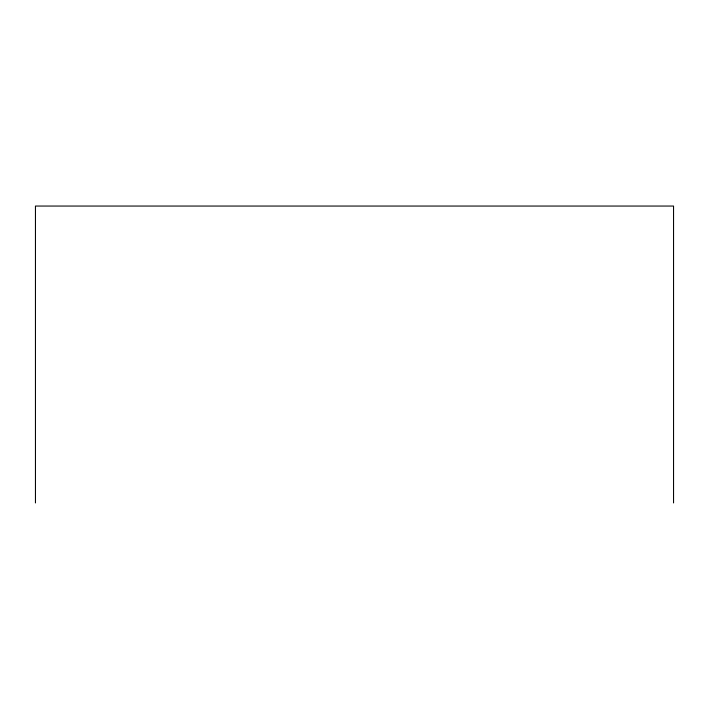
<?xml version="1.0" encoding="UTF-8"?>
<svg xmlns="http://www.w3.org/2000/svg" width="709" height="709" viewBox="0 0 709 709"><rect width="100%" height="100%" fill="white"/><g stroke="black" fill="none" stroke-linecap="round" stroke-linejoin="round"><path stroke-width="1.06" d="M673.55 502.947L673.55 206.053L35.45 206.053L35.45 502.947"/></g></svg>
